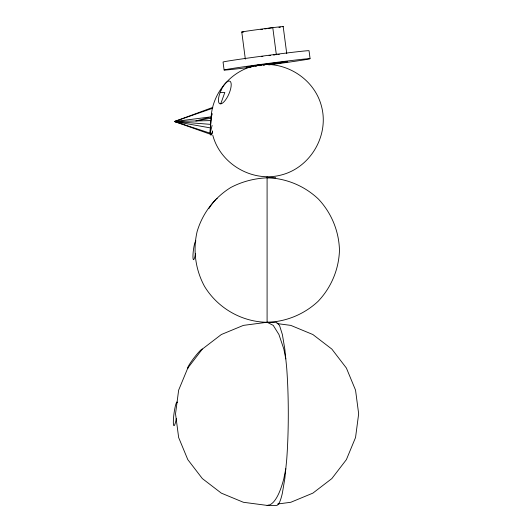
<?xml version="1.0" encoding="UTF-8"?>
<svg xmlns="http://www.w3.org/2000/svg" width="532" height="532" viewBox="0 0 532 532"><rect width="100%" height="100%" fill="white"/><g stroke="black" fill="none" stroke-linecap="round" stroke-linejoin="round"><path stroke-width="0.8" d="M212.049 113.303A14.683 1.948 -82.5 0 0 211.397 116.814L210.087 130.879L210.193 133.193L211.497 134.649L212.647 130.879M212.833 107.371L174.469 121.515L210.193 133.193L210.845 120.584M211.024 119.78C211.224 95.201 228.886 72.771 252.534 66.274C281.561 58.307 313.813 76.907 321.428 106.034C329.401 135.055 310.774 167.294 281.654 174.895C252.627 182.862 220.374 164.262 212.76 135.135M285.804 468.752L283.849 478.581A91.57 23.701 90 0 1 267.091 505.4L243.397 502.281L221.312 493.131L202.346 478.581L187.796 459.615L178.646 437.53L175.527 413.829L178.646 390.136L187.796 368.051L202.346 349.085L221.312 334.535L243.397 325.385L266.991 322.279L276.434 322.279L279.513 325.385L282.372 334.535L284.826 349.085L286.708 368.051A92.229 12.037 -90 0 1 286.708 459.615L284.826 478.581L282.372 493.131A90.134 11.764 -90 0 1 276.447 505.4L267.091 505.4L268.727 505.187M211.59 116.009L211.962 114.407M212.082 125.406L210.193 133.193A14.683 1.948 -82.5 0 0 212.627 131.737M220.747 103.82L224.83 92.475L220.175 92.475M216.65 198.749L217.242 198.655M211.497 134.649L174.469 121.515L212.68 108.249M210.167 127.866L174.469 121.515L177.681 120.87M211.197 118.177L195.796 120.97L211.397 116.814L174.469 121.515L176.099 121.781M260.899 29.579L262.482 29.327M264.863 28.941L266.446 28.681M268.028 28.422L272.776 27.651L276.341 54.723M267.091 64.359L252.534 66.274M277.717 504.004L290.791 502.281L312.876 493.131L331.842 478.581L346.392 459.615L355.542 437.53L358.661 413.829L355.542 390.136L346.392 368.051L331.842 349.085L312.876 334.535L290.791 325.385L276.959 323.562M210.426 124.355L174.469 121.515L210.945 120.584M174.469 121.515L176.105 121.515M267.29 322.312L267.19 322.312C286.156 321.787 304.218 314.279 318.083 301.345C331.243 287.519 338.844 269.378 339.469 250.306C338.99 231.227 331.516 213.026 318.462 199.108C304.61 185.961 286.449 178.366 267.363 177.748M266.991 322.279C241.641 321.913 217.694 308.068 204.547 286.416C195.417 269.658 192.777 250.166 197.113 231.586C202.526 213.279 214.456 197.638 230.675 187.563C244.501 180.222 260.035 177.136 275.629 177.781L275.596 177.748M270.449 322.705L267.157 322.279L273.229 325.385L278.941 334.535L283.849 349.085L285.804 358.914M310.09 58.706L309.045 50.739A43.365 0.765 -7.5 0 0 265.947 55.641A43.365 0.765 -7.5 0 0 223.048 62.051L224.098 70.018M283.19 26.6L286.755 53.672M241.781 32.046L245.338 59.119M267.091 176.81L267.091 322.326M195.537 253.651A9.436 1.31 -82.7 0 1 193.249 259.377A9.436 1.31 -82.7 0 1 193.562 249.062A9.436 1.31 -82.7 0 1 195.916 240.943M188.295 367.925A11.95 1.244 -52.5 0 1 193.143 359.053A11.95 1.244 -52.5 0 1 202.346 349.085M176.345 418.551A11.95 1.549 -82.5 0 1 173.538 424.902A11.95 1.549 -82.5 0 1 174.536 410.079A11.95 1.549 -82.5 0 1 177.429 402.438M251.137 67.172A43.365 0.765 -7.5 0 1 236.048 67.91A43.365 0.765 -7.5 0 1 306.299 58.886A43.365 0.765 -7.5 0 1 268.793 64.904M252.501 66.54A20.881 0.366 -7.5 0 1 256.464 65.436A20.881 0.366 -7.5 0 1 286.934 61.646A20.881 0.366 -7.5 0 1 267.928 64.618M264.843 65.024A20.881 0.366 -7.5 0 1 263.307 65.223M261.059 65.509A20.881 0.366 -7.5 0 1 259.596 65.689M256.803 66.035A20.881 0.366 -7.5 0 1 255.28 66.221M261.365 56.651A20.881 0.366 -7.5 0 1 262.888 56.445M269.066 55.634A20.881 0.366 -7.5 0 1 270.595 55.434M273.548 55.062A20.881 0.366 -7.5 0 1 274.971 54.889M277.864 54.537A20.881 0.366 -7.5 0 1 279.307 54.37M280.45 27.145A20.881 0.366 -7.5 0 1 278.954 27.385M243.749 31.947A20.881 0.366 -7.5 0 1 260.613 29.2A20.881 0.366 -7.5 0 1 282.505 26.786M209.01 208.424A7.195 0.805 -52.6 0 1 215.952 199.36M220.893 90.646L219.723 93.632A12.349 4.336 -66.1 0 0 219.796 103.747L220.986 103.833A12.349 4.336 -66.1 0 0 229.578 92.309A12.349 4.336 -66.1 0 0 229.498 81.083A12.349 4.336 -66.1 0 0 220.893 90.646"/></g></svg>
